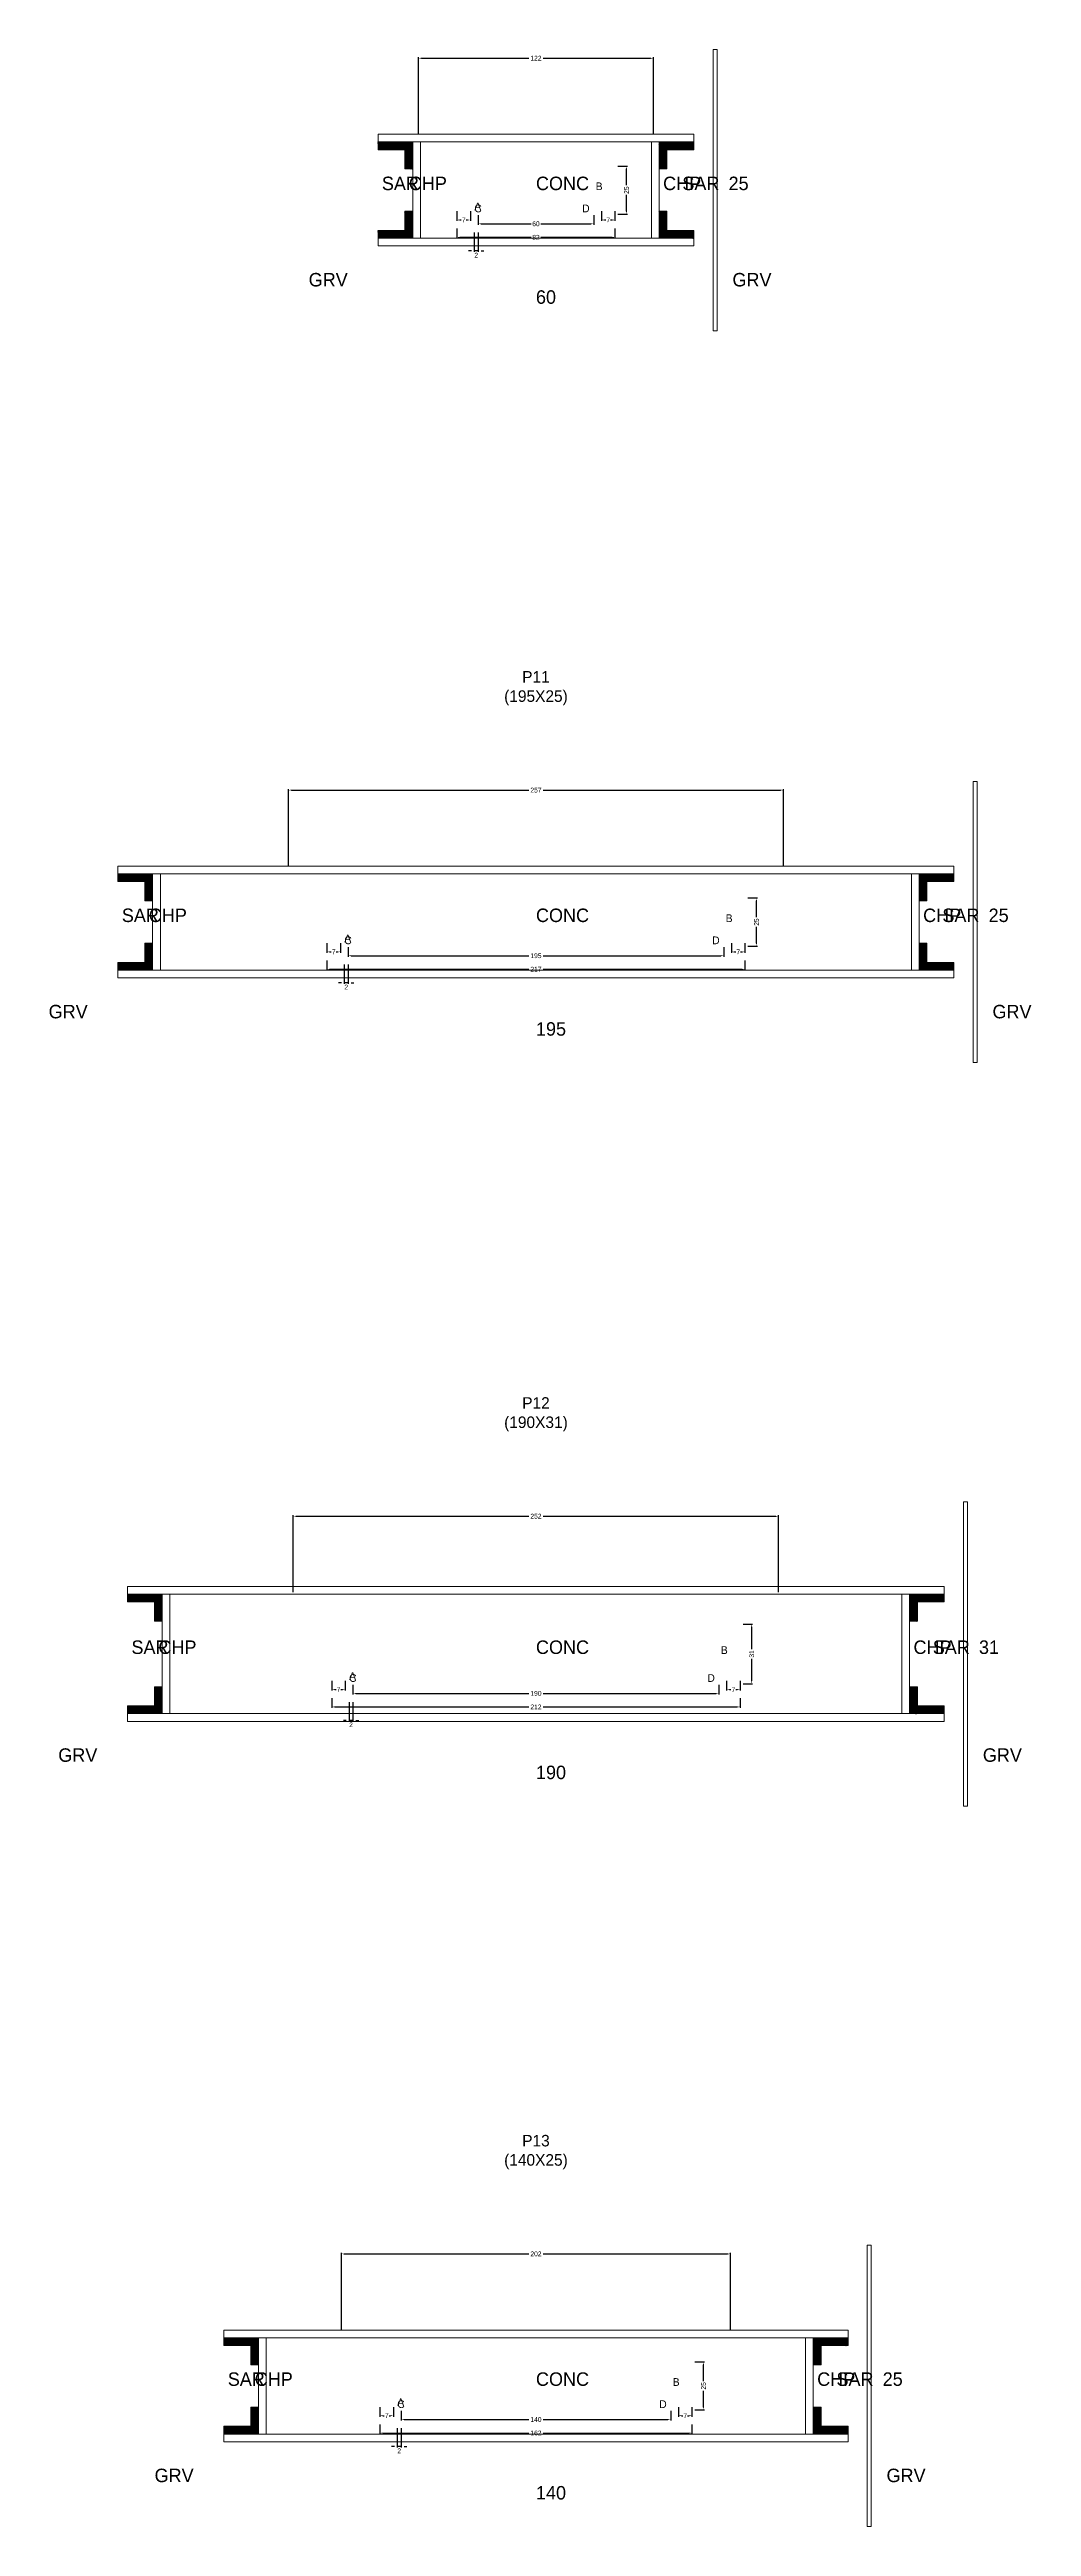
# Model space of a CAD drawing. Header units: centimetres. Extents: x -10500 to 4299, y -38766 to 295.
# Drawn here: x -253 to 257, y -4493 to -3207 of the extents above; entities that cross this region are included whole.
import ezdxf

# ---------------------------------------------------------------- set-up
doc = ezdxf.new("R2010")
doc.units = ezdxf.units.CM
for name, color, linetype in [('COTA', 241, 'Continuous'), ('Hachura', 251, 'Continuous'), ('NOMENCLATURA', 7, 'Continuous'), ('SARRAFO', 251, 'Continuous'), ('Texto Seção', 7, 'Continuous')]:
    doc.layers.add(name, color=color, linetype=linetype)
doc.dimstyles.new('cotax2', dxfattribs={"dimtxt": 2.5, "dimasz": 1.5, "dimexe": 0.5, "dimexo": 0.5, "dimgap": 0.5, "dimtad": 1, "dimcen": 2.5, "dimazin": 3, "dimtfac": 1, "dimtmove": 0, "dimatfit": 3})

# ---------------------------------------------------------------- blocks, each defined once
blk = doc.blocks.new('_CLOSEDFILLED')
at = {"color": 0, "linetype": 'BYBLOCK'}
blk.add_solid([(-1, 0.16), (0, 0), (-1, -0.16)], dxfattribs=at)
blk = doc.blocks.new('*D264')
for p, q in [((-41, -3300), (-41, -3305)), ((-39.5, -3304.5), (-2.5, -3304.5)), ((2.5, -3304.5), (39.5, -3304.5)), ((41, -3300), (41, -3305))]:
    blk.add_line(p, q)
at = {"layer": 'Defpoints'}
for p in [(-41, -3299.5), (-41, -3304.5), (41, -3299.5)]:
    blk.add_point(p, dxfattribs=at)
at = {"layer": 'COTA', "xscale": 1.5, "yscale": 1.5, "rotation": 180}
blk.add_blockref('_CLOSEDFILLED', (-41, -3304.5), dxfattribs=at)
at = {"layer": 'COTA', "xscale": 1.5, "yscale": 1.5}
blk.add_blockref('_CLOSEDFILLED', (41, -3304.5), dxfattribs=at)
at = {"layer": 'COTA', "insert": (0, -3304.5), "char_height": 2.5, "attachment_point": 5}
blk.add_mtext('82', dxfattribs=at)
blk = doc.blocks.new('*D265')
for p, q in [((-30, -3293), (-30, -3298)), ((-28.5, -3297.5), (-2.5, -3297.5)), ((2.5, -3297.5), (28.5, -3297.5)), ((30, -3293), (30, -3298))]:
    blk.add_line(p, q)
at = {"layer": 'Defpoints'}
for p in [(-30, -3292.5), (-30, -3297.5), (30, -3292.5)]:
    blk.add_point(p, dxfattribs=at)
at = {"layer": 'COTA', "xscale": 1.5, "yscale": 1.5, "rotation": 180}
blk.add_blockref('_CLOSEDFILLED', (-30, -3297.5), dxfattribs=at)
at = {"layer": 'COTA', "xscale": 1.5, "yscale": 1.5}
blk.add_blockref('_CLOSEDFILLED', (30, -3297.5), dxfattribs=at)
at = {"layer": 'COTA', "insert": (0, -3297.5), "char_height": 2.5, "attachment_point": 5}
blk.add_mtext('60', dxfattribs=at)
blk = doc.blocks.new('*D266')
for p, q in [((42.5, -3267.5), (47.5, -3267.5)), ((47, -3277.5), (47, -3269)), ((47, -3291), (47, -3282.5)), ((42.5, -3292.5), (47.5, -3292.5))]:
    blk.add_line(p, q)
at = {"layer": 'Defpoints'}
for p in [(42, -3267.5), (42, -3292.5), (47, -3292.5)]:
    blk.add_point(p, dxfattribs=at)
at = {"layer": 'COTA', "xscale": 1.5, "yscale": 1.5}
for p, rotation in [((47, -3267.5), 90), ((47, -3292.5), 270)]:
    blk.add_blockref('_CLOSEDFILLED', p, dxfattribs=dict(at, rotation=rotation))
at = {"layer": 'COTA', "insert": (47, -3280), "char_height": 2.5, "attachment_point": 5, "rotation": 90}
blk.add_mtext('25', dxfattribs=at)
blk = doc.blocks.new('*D267')
for p, q in [((-41, -3291), (-41, -3296)), ((-34, -3291), (-34, -3296)), ((-39.5, -3295.5), (-38.75, -3295.5)), ((-36.25, -3295.5), (-35.5, -3295.5))]:
    blk.add_line(p, q)
at = {"layer": 'Defpoints'}
for p in [(-41, -3290.5), (-34, -3290.5), (-41, -3295.5)]:
    blk.add_point(p, dxfattribs=at)
at = {"layer": 'COTA', "xscale": 1.5, "yscale": 1.5, "rotation": 180}
blk.add_blockref('_CLOSEDFILLED', (-41, -3295.5), dxfattribs=at)
at = {"layer": 'COTA', "xscale": 1.5, "yscale": 1.5}
blk.add_blockref('_CLOSEDFILLED', (-34, -3295.5), dxfattribs=at)
at = {"layer": 'COTA', "insert": (-37.5, -3295.5), "char_height": 2.5, "attachment_point": 5}
blk.add_mtext('7', dxfattribs=at)
blk = doc.blocks.new('*D268')
for p, q in [((34, -3291), (34, -3296)), ((41, -3291), (41, -3296)), ((35.5, -3295.5), (36.25, -3295.5)), ((38.75, -3295.5), (39.5, -3295.5))]:
    blk.add_line(p, q)
at = {"layer": 'Defpoints'}
for p in [(34, -3290.5), (41, -3290.5), (34, -3295.5)]:
    blk.add_point(p, dxfattribs=at)
at = {"layer": 'COTA', "xscale": 1.5, "yscale": 1.5, "rotation": 180}
blk.add_blockref('_CLOSEDFILLED', (34, -3295.5), dxfattribs=at)
at = {"layer": 'COTA', "xscale": 1.5, "yscale": 1.5}
blk.add_blockref('_CLOSEDFILLED', (41, -3295.5), dxfattribs=at)
at = {"layer": 'COTA', "insert": (37.5, -3295.5), "char_height": 2.5, "attachment_point": 5}
blk.add_mtext('7', dxfattribs=at)
blk = doc.blocks.new('*D269')
for p, q in [((-61, -3251), (-61, -3211)), ((-59.5, -3211.5), (-3.75, -3211.5)), ((3.75, -3211.5), (59.5, -3211.5)), ((61, -3251), (61, -3211))]:
    blk.add_line(p, q)
at = {"layer": 'Defpoints'}
for p in [(-61, -3211.5), (-61, -3251.5), (61, -3251.5)]:
    blk.add_point(p, dxfattribs=at)
at = {"layer": 'COTA', "xscale": 1.5, "yscale": 1.5, "rotation": 180}
blk.add_blockref('_CLOSEDFILLED', (-61, -3211.5), dxfattribs=at)
at = {"layer": 'COTA', "xscale": 1.5, "yscale": 1.5}
blk.add_blockref('_CLOSEDFILLED', (61, -3211.5), dxfattribs=at)
at = {"layer": 'COTA', "insert": (0, -3211.5), "char_height": 2.5, "attachment_point": 5}
blk.add_mtext('122', dxfattribs=at)
blk = doc.blocks.new('*D290')
for p, q in [((-108.5, -3680), (-108.5, -3685)), ((-107, -3684.5), (-3.75, -3684.5)), ((3.75, -3684.5), (107, -3684.5)), ((108.5, -3680), (108.5, -3685))]:
    blk.add_line(p, q)
at = {"layer": 'Defpoints'}
for p in [(-108.5, -3679.5), (-108.5, -3684.5), (108.5, -3679.5)]:
    blk.add_point(p, dxfattribs=at)
at = {"layer": 'COTA', "xscale": 1.5, "yscale": 1.5, "rotation": 180}
blk.add_blockref('_CLOSEDFILLED', (-108.5, -3684.5), dxfattribs=at)
at = {"layer": 'COTA', "xscale": 1.5, "yscale": 1.5}
blk.add_blockref('_CLOSEDFILLED', (108.5, -3684.5), dxfattribs=at)
at = {"layer": 'COTA', "insert": (0, -3684.5), "char_height": 2.5, "attachment_point": 5}
blk.add_mtext('217', dxfattribs=at)
blk = doc.blocks.new('*D291')
for p, q in [((-97.5, -3673), (-97.5, -3678)), ((-96, -3677.5), (-3.75, -3677.5)), ((3.75, -3677.5), (96, -3677.5)), ((97.5, -3673), (97.5, -3678))]:
    blk.add_line(p, q)
at = {"layer": 'Defpoints'}
for p in [(-97.5, -3672.5), (-97.5, -3677.5), (97.5, -3672.5)]:
    blk.add_point(p, dxfattribs=at)
at = {"layer": 'COTA', "xscale": 1.5, "yscale": 1.5, "rotation": 180}
blk.add_blockref('_CLOSEDFILLED', (-97.5, -3677.5), dxfattribs=at)
at = {"layer": 'COTA', "xscale": 1.5, "yscale": 1.5}
blk.add_blockref('_CLOSEDFILLED', (97.5, -3677.5), dxfattribs=at)
at = {"layer": 'COTA', "insert": (0, -3677.5), "char_height": 2.5, "attachment_point": 5}
blk.add_mtext('195', dxfattribs=at)
blk = doc.blocks.new('*D292')
for p, q in [((110, -3647.5), (115, -3647.5)), ((114.5, -3657.5), (114.5, -3649)), ((114.5, -3671), (114.5, -3662.5)), ((110, -3672.5), (115, -3672.5))]:
    blk.add_line(p, q)
at = {"layer": 'Defpoints'}
for p in [(109.5, -3647.5), (109.5, -3672.5), (114.5, -3672.5)]:
    blk.add_point(p, dxfattribs=at)
at = {"layer": 'COTA', "xscale": 1.5, "yscale": 1.5}
for p, rotation in [((114.5, -3647.5), 90), ((114.5, -3672.5), 270)]:
    blk.add_blockref('_CLOSEDFILLED', p, dxfattribs=dict(at, rotation=rotation))
at = {"layer": 'COTA', "insert": (114.5, -3660), "char_height": 2.5, "attachment_point": 5, "rotation": 90}
blk.add_mtext('25', dxfattribs=at)
blk = doc.blocks.new('*D293')
for p, q in [((-108.5, -3671), (-108.5, -3676)), ((-107, -3675.5), (-106.25, -3675.5)), ((-103.75, -3675.5), (-103, -3675.5)), ((-101.5, -3671), (-101.5, -3676))]:
    blk.add_line(p, q)
at = {"layer": 'Defpoints'}
for p in [(-108.5, -3670.5), (-108.5, -3675.5), (-101.5, -3670.5)]:
    blk.add_point(p, dxfattribs=at)
at = {"layer": 'COTA', "xscale": 1.5, "yscale": 1.5, "rotation": 180}
blk.add_blockref('_CLOSEDFILLED', (-108.5, -3675.5), dxfattribs=at)
at = {"layer": 'COTA', "xscale": 1.5, "yscale": 1.5}
blk.add_blockref('_CLOSEDFILLED', (-101.5, -3675.5), dxfattribs=at)
at = {"layer": 'COTA', "insert": (-105, -3675.5), "char_height": 2.5, "attachment_point": 5}
blk.add_mtext('7', dxfattribs=at)
blk = doc.blocks.new('*D294')
for p, q in [((101.5, -3671), (101.5, -3676)), ((103, -3675.5), (103.75, -3675.5)), ((106.25, -3675.5), (107, -3675.5)), ((108.5, -3671), (108.5, -3676))]:
    blk.add_line(p, q)
at = {"layer": 'Defpoints'}
for p in [(101.5, -3670.5), (101.5, -3675.5), (108.5, -3670.5)]:
    blk.add_point(p, dxfattribs=at)
at = {"layer": 'COTA', "xscale": 1.5, "yscale": 1.5, "rotation": 180}
blk.add_blockref('_CLOSEDFILLED', (101.5, -3675.5), dxfattribs=at)
at = {"layer": 'COTA', "xscale": 1.5, "yscale": 1.5}
blk.add_blockref('_CLOSEDFILLED', (108.5, -3675.5), dxfattribs=at)
at = {"layer": 'COTA', "insert": (105, -3675.5), "char_height": 2.5, "attachment_point": 5}
blk.add_mtext('7', dxfattribs=at)
blk = doc.blocks.new('*D295')
for p, q in [((-128.5, -3631), (-128.5, -3591)), ((-127, -3591.5), (-3.75, -3591.5)), ((3.75, -3591.5), (127, -3591.5)), ((128.5, -3631), (128.5, -3591))]:
    blk.add_line(p, q)
at = {"layer": 'Defpoints'}
for p in [(-128.5, -3591.5), (-128.5, -3631.5), (128.5, -3631.5)]:
    blk.add_point(p, dxfattribs=at)
at = {"layer": 'COTA', "xscale": 1.5, "yscale": 1.5, "rotation": 180}
blk.add_blockref('_CLOSEDFILLED', (-128.5, -3591.5), dxfattribs=at)
at = {"layer": 'COTA', "xscale": 1.5, "yscale": 1.5}
blk.add_blockref('_CLOSEDFILLED', (128.5, -3591.5), dxfattribs=at)
at = {"layer": 'COTA', "insert": (0, -3591.5), "char_height": 2.5, "attachment_point": 5}
blk.add_mtext('257', dxfattribs=at)
blk = doc.blocks.new('*D324')
for p, q in [((-106, -4063), (-106, -4068)), ((106, -4063), (106, -4068)), ((-104.5, -4067.5), (-3.75, -4067.5)), ((3.75, -4067.5), (104.5, -4067.5))]:
    blk.add_line(p, q)
at = {"layer": 'Defpoints'}
for p in [(-106, -4062.5), (106, -4062.5), (-106, -4067.5)]:
    blk.add_point(p, dxfattribs=at)
at = {"layer": 'COTA', "xscale": 1.5, "yscale": 1.5, "rotation": 180}
blk.add_blockref('_CLOSEDFILLED', (-106, -4067.5), dxfattribs=at)
at = {"layer": 'COTA', "xscale": 1.5, "yscale": 1.5}
blk.add_blockref('_CLOSEDFILLED', (106, -4067.5), dxfattribs=at)
at = {"layer": 'COTA', "insert": (0, -4067.5), "char_height": 2.5, "attachment_point": 5}
blk.add_mtext('212', dxfattribs=at)
blk = doc.blocks.new('*D325')
for p, q in [((-95, -4056), (-95, -4061)), ((-93.5, -4060.5), (-3.75, -4060.5)), ((3.75, -4060.5), (93.5, -4060.5)), ((95, -4056), (95, -4061))]:
    blk.add_line(p, q)
at = {"layer": 'Defpoints'}
for p in [(-95, -4055.5), (-95, -4060.5), (95, -4055.5)]:
    blk.add_point(p, dxfattribs=at)
at = {"layer": 'COTA', "xscale": 1.5, "yscale": 1.5, "rotation": 180}
blk.add_blockref('_CLOSEDFILLED', (-95, -4060.5), dxfattribs=at)
at = {"layer": 'COTA', "xscale": 1.5, "yscale": 1.5}
blk.add_blockref('_CLOSEDFILLED', (95, -4060.5), dxfattribs=at)
at = {"layer": 'COTA', "insert": (0, -4060.5), "char_height": 2.5, "attachment_point": 5}
blk.add_mtext('190', dxfattribs=at)
blk = doc.blocks.new('*D326')
for p, q in [((107.5, -4024.5), (112.5, -4024.5)), ((112, -4037.5), (112, -4026)), ((112, -4054), (112, -4042.5)), ((107.5, -4055.5), (112.5, -4055.5))]:
    blk.add_line(p, q)
at = {"layer": 'Defpoints'}
for p in [(107, -4024.5), (107, -4055.5), (112, -4055.5)]:
    blk.add_point(p, dxfattribs=at)
at = {"layer": 'COTA', "xscale": 1.5, "yscale": 1.5}
for p, rotation in [((112, -4024.5), 90), ((112, -4055.5), 270)]:
    blk.add_blockref('_CLOSEDFILLED', p, dxfattribs=dict(at, rotation=rotation))
at = {"layer": 'COTA', "insert": (112, -4040), "char_height": 2.5, "attachment_point": 5, "rotation": 90}
blk.add_mtext('31', dxfattribs=at)
blk = doc.blocks.new('*D327')
for p, q in [((-106, -4054), (-106, -4059)), ((-104.5, -4058.5), (-103.75, -4058.5)), ((-101.25, -4058.5), (-100.5, -4058.5)), ((-99, -4054), (-99, -4059))]:
    blk.add_line(p, q)
at = {"layer": 'Defpoints'}
for p in [(-106, -4053.5), (-106, -4058.5), (-99, -4053.5)]:
    blk.add_point(p, dxfattribs=at)
at = {"layer": 'COTA', "xscale": 1.5, "yscale": 1.5, "rotation": 180}
blk.add_blockref('_CLOSEDFILLED', (-106, -4058.5), dxfattribs=at)
at = {"layer": 'COTA', "xscale": 1.5, "yscale": 1.5}
blk.add_blockref('_CLOSEDFILLED', (-99, -4058.5), dxfattribs=at)
at = {"layer": 'COTA', "insert": (-102.5, -4058.5), "char_height": 2.5, "attachment_point": 5}
blk.add_mtext('7', dxfattribs=at)
blk = doc.blocks.new('*D328')
for p, q in [((99, -4054), (99, -4059)), ((100.5, -4058.5), (101.25, -4058.5)), ((103.75, -4058.5), (104.5, -4058.5)), ((106, -4054), (106, -4059))]:
    blk.add_line(p, q)
at = {"layer": 'Defpoints'}
for p in [(99, -4053.5), (99, -4058.5), (106, -4053.5)]:
    blk.add_point(p, dxfattribs=at)
at = {"layer": 'COTA', "xscale": 1.5, "yscale": 1.5, "rotation": 180}
blk.add_blockref('_CLOSEDFILLED', (99, -4058.5), dxfattribs=at)
at = {"layer": 'COTA', "xscale": 1.5, "yscale": 1.5}
blk.add_blockref('_CLOSEDFILLED', (106, -4058.5), dxfattribs=at)
at = {"layer": 'COTA', "insert": (102.5, -4058.5), "char_height": 2.5, "attachment_point": 5}
blk.add_mtext('7', dxfattribs=at)
blk = doc.blocks.new('*D329')
for p, q in [((-126, -4008), (-126, -3968)), ((-124.5, -3968.5), (-3.75, -3968.5)), ((3.75, -3968.5), (124.5, -3968.5)), ((126, -4008), (126, -3968))]:
    blk.add_line(p, q)
at = {"layer": 'Defpoints'}
for p in [(-126, -3968.5), (-126, -4008.5), (126, -4008.5)]:
    blk.add_point(p, dxfattribs=at)
at = {"layer": 'COTA', "xscale": 1.5, "yscale": 1.5, "rotation": 180}
blk.add_blockref('_CLOSEDFILLED', (-126, -3968.5), dxfattribs=at)
at = {"layer": 'COTA', "xscale": 1.5, "yscale": 1.5}
blk.add_blockref('_CLOSEDFILLED', (126, -3968.5), dxfattribs=at)
at = {"layer": 'COTA', "insert": (0, -3968.5), "char_height": 2.5, "attachment_point": 5}
blk.add_mtext('252', dxfattribs=at)
blk = doc.blocks.new('*D358')
for p, q in [((-81, -4440), (-81, -4445)), ((-79.5, -4444.5), (-3.75, -4444.5)), ((3.75, -4444.5), (79.5, -4444.5)), ((81, -4440), (81, -4445))]:
    blk.add_line(p, q)
at = {"layer": 'Defpoints'}
for p in [(-81, -4439.5), (-81, -4444.5), (81, -4439.5)]:
    blk.add_point(p, dxfattribs=at)
at = {"layer": 'COTA', "xscale": 1.5, "yscale": 1.5, "rotation": 180}
blk.add_blockref('_CLOSEDFILLED', (-81, -4444.5), dxfattribs=at)
at = {"layer": 'COTA', "xscale": 1.5, "yscale": 1.5}
blk.add_blockref('_CLOSEDFILLED', (81, -4444.5), dxfattribs=at)
at = {"layer": 'COTA', "insert": (0, -4444.5), "char_height": 2.5, "attachment_point": 5}
blk.add_mtext('162', dxfattribs=at)
blk = doc.blocks.new('*D359')
for p, q in [((-70, -4433), (-70, -4438)), ((70, -4433), (70, -4438)), ((-68.5, -4437.5), (-3.75, -4437.5)), ((3.75, -4437.5), (68.5, -4437.5))]:
    blk.add_line(p, q)
at = {"layer": 'Defpoints'}
for p in [(-70, -4432.5), (70, -4432.5), (-70, -4437.5)]:
    blk.add_point(p, dxfattribs=at)
at = {"layer": 'COTA', "xscale": 1.5, "yscale": 1.5, "rotation": 180}
blk.add_blockref('_CLOSEDFILLED', (-70, -4437.5), dxfattribs=at)
at = {"layer": 'COTA', "xscale": 1.5, "yscale": 1.5}
blk.add_blockref('_CLOSEDFILLED', (70, -4437.5), dxfattribs=at)
at = {"layer": 'COTA', "insert": (0, -4437.5), "char_height": 2.5, "attachment_point": 5}
blk.add_mtext('140', dxfattribs=at)
blk = doc.blocks.new('*D360')
for p, q in [((82.5, -4407.5), (87.5, -4407.5)), ((87, -4417.5), (87, -4409)), ((87, -4431), (87, -4422.5)), ((82.5, -4432.5), (87.5, -4432.5))]:
    blk.add_line(p, q)
at = {"layer": 'Defpoints'}
for p in [(82, -4407.5), (82, -4432.5), (87, -4432.5)]:
    blk.add_point(p, dxfattribs=at)
at = {"layer": 'COTA', "xscale": 1.5, "yscale": 1.5}
for p, rotation in [((87, -4407.5), 90), ((87, -4432.5), 270)]:
    blk.add_blockref('_CLOSEDFILLED', p, dxfattribs=dict(at, rotation=rotation))
at = {"layer": 'COTA', "insert": (87, -4420), "char_height": 2.5, "attachment_point": 5, "rotation": 90}
blk.add_mtext('25', dxfattribs=at)
blk = doc.blocks.new('*D361')
for p, q in [((-81, -4431), (-81, -4436)), ((-79.5, -4435.5), (-78.75, -4435.5)), ((-76.25, -4435.5), (-75.5, -4435.5)), ((-74, -4431), (-74, -4436))]:
    blk.add_line(p, q)
at = {"layer": 'Defpoints'}
for p in [(-81, -4430.5), (-81, -4435.5), (-74, -4430.5)]:
    blk.add_point(p, dxfattribs=at)
at = {"layer": 'COTA', "xscale": 1.5, "yscale": 1.5, "rotation": 180}
blk.add_blockref('_CLOSEDFILLED', (-81, -4435.5), dxfattribs=at)
at = {"layer": 'COTA', "xscale": 1.5, "yscale": 1.5}
blk.add_blockref('_CLOSEDFILLED', (-74, -4435.5), dxfattribs=at)
at = {"layer": 'COTA', "insert": (-77.5, -4435.5), "char_height": 2.5, "attachment_point": 5}
blk.add_mtext('7', dxfattribs=at)
blk = doc.blocks.new('*D362')
for p, q in [((74, -4431), (74, -4436)), ((75.5, -4435.5), (76.25, -4435.5)), ((78.75, -4435.5), (79.5, -4435.5)), ((81, -4431), (81, -4436))]:
    blk.add_line(p, q)
at = {"layer": 'Defpoints'}
for p in [(74, -4430.5), (74, -4435.5), (81, -4430.5)]:
    blk.add_point(p, dxfattribs=at)
at = {"layer": 'COTA', "xscale": 1.5, "yscale": 1.5, "rotation": 180}
blk.add_blockref('_CLOSEDFILLED', (74, -4435.5), dxfattribs=at)
at = {"layer": 'COTA', "xscale": 1.5, "yscale": 1.5}
blk.add_blockref('_CLOSEDFILLED', (81, -4435.5), dxfattribs=at)
at = {"layer": 'COTA', "insert": (77.5, -4435.5), "char_height": 2.5, "attachment_point": 5}
blk.add_mtext('7', dxfattribs=at)
blk = doc.blocks.new('*D363')
for p, q in [((-101, -4391), (-101, -4351)), ((-99.5, -4351.5), (-3.75, -4351.5)), ((3.75, -4351.5), (99.5, -4351.5)), ((101, -4391), (101, -4351))]:
    blk.add_line(p, q)
at = {"layer": 'Defpoints'}
for p in [(-101, -4351.5), (-101, -4391.5), (101, -4391.5)]:
    blk.add_point(p, dxfattribs=at)
at = {"layer": 'COTA', "xscale": 1.5, "yscale": 1.5, "rotation": 180}
blk.add_blockref('_CLOSEDFILLED', (-101, -4351.5), dxfattribs=at)
at = {"layer": 'COTA', "xscale": 1.5, "yscale": 1.5}
blk.add_blockref('_CLOSEDFILLED', (101, -4351.5), dxfattribs=at)
at = {"layer": 'COTA', "insert": (0, -4351.5), "char_height": 2.5, "attachment_point": 5}
blk.add_mtext('202', dxfattribs=at)

msp = doc.modelspace()

# ---------------------------------------------------------------- hatches: boundary and pattern name
at = {"layer": 'SARRAFO'}
h = msp.add_hatch(dxfattribs=at)
h.set_pattern_fill('SOLID', scale=2)
h.paths.add_polyline_path([(-82, -3259), (-68, -3259), (-68, -3255), (-82, -3255)])
h = msp.add_hatch(dxfattribs=at)
h.set_pattern_fill('SOLID', scale=2)
h.paths.add_polyline_path([(-68, -3269), (-64, -3269), (-64, -3255), (-68, -3255)])
h = msp.add_hatch(dxfattribs=at)
h.set_pattern_fill('SOLID', scale=2)
h.paths.add_polyline_path([(64, -3269), (68, -3269), (68, -3255), (64, -3255)])
h = msp.add_hatch(dxfattribs=at)
h.set_pattern_fill('SOLID', scale=2)
h.paths.add_polyline_path([(68, -3259), (82, -3259), (82, -3255), (68, -3255)])
h = msp.add_hatch(dxfattribs=at)
h.set_pattern_fill('SOLID', scale=2)
h.paths.add_polyline_path([(-68, -3305), (-64, -3305), (-64, -3291), (-68, -3291)])
h = msp.add_hatch(dxfattribs=at)
h.set_pattern_fill('SOLID', scale=2)
h.paths.add_polyline_path([(64, -3305), (68, -3305), (68, -3291), (64, -3291)])
h = msp.add_hatch(dxfattribs=at)
h.set_pattern_fill('SOLID', scale=2)
h.paths.add_polyline_path([(-82, -3305), (-68, -3305), (-68, -3301), (-82, -3301)])
h = msp.add_hatch(dxfattribs=at)
h.set_pattern_fill('SOLID', scale=2)
h.paths.add_polyline_path([(68, -3305), (82, -3305), (82, -3301), (68, -3301)])
h = msp.add_hatch(dxfattribs=at)
h.set_pattern_fill('SOLID', scale=2)
h.paths.add_polyline_path([(-217, -3639), (-203, -3639), (-203, -3635), (-217, -3635)])
h = msp.add_hatch(dxfattribs=at)
h.set_pattern_fill('SOLID', scale=2)
h.paths.add_polyline_path([(-203, -3649), (-199, -3649), (-199, -3635), (-203, -3635)])
h = msp.add_hatch(dxfattribs=at)
h.set_pattern_fill('SOLID', scale=2)
h.paths.add_polyline_path([(199, -3649), (203, -3649), (203, -3635), (199, -3635)])
h = msp.add_hatch(dxfattribs=at)
h.set_pattern_fill('SOLID', scale=2)
h.paths.add_polyline_path([(203, -3639), (217, -3639), (217, -3635), (203, -3635)])
h = msp.add_hatch(dxfattribs=at)
h.set_pattern_fill('SOLID', scale=2)
h.paths.add_polyline_path([(-203, -3685), (-199, -3685), (-199, -3671), (-203, -3671)])
h = msp.add_hatch(dxfattribs=at)
h.set_pattern_fill('SOLID', scale=2)
h.paths.add_polyline_path([(199, -3685), (203, -3685), (203, -3671), (199, -3671)])
h = msp.add_hatch(dxfattribs=at)
h.set_pattern_fill('SOLID', scale=2)
h.paths.add_polyline_path([(-217, -3685), (-203, -3685), (-203, -3681), (-217, -3681)])
h = msp.add_hatch(dxfattribs=at)
h.set_pattern_fill('SOLID', scale=2)
h.paths.add_polyline_path([(203, -3685), (217, -3685), (217, -3681), (203, -3681)])
h = msp.add_hatch(dxfattribs=at)
h.set_pattern_fill('SOLID', scale=2)
h.paths.add_polyline_path([(-212, -4013), (-198, -4013), (-198, -4009), (-212, -4009)])
h = msp.add_hatch(dxfattribs=at)
h.set_pattern_fill('SOLID', scale=2)
h.paths.add_polyline_path([(-198, -4023), (-194, -4023), (-194, -4009), (-198, -4009)])
h = msp.add_hatch(dxfattribs=at)
h.set_pattern_fill('SOLID', scale=2)
h.paths.add_polyline_path([(194, -4023), (198, -4023), (198, -4009), (194, -4009)])
h = msp.add_hatch(dxfattribs=at)
h.set_pattern_fill('SOLID', scale=2)
h.paths.add_polyline_path([(198, -4013), (212, -4013), (212, -4009), (198, -4009)])
h = msp.add_hatch(dxfattribs=at)
h.set_pattern_fill('SOLID', scale=2)
h.paths.add_polyline_path([(-198, -4071), (-194, -4071), (-194, -4057), (-198, -4057)])
h = msp.add_hatch(dxfattribs=at)
h.set_pattern_fill('SOLID', scale=2)
h.paths.add_polyline_path([(194, -4071), (198, -4071), (198, -4057), (194, -4057)])
h = msp.add_hatch(dxfattribs=at)
h.set_pattern_fill('SOLID', scale=2)
h.paths.add_polyline_path([(-212, -4071), (-198, -4071), (-198, -4067), (-212, -4067)])
h = msp.add_hatch(dxfattribs=at)
h.set_pattern_fill('SOLID', scale=2)
h.paths.add_polyline_path([(198, -4071), (212, -4071), (212, -4067), (198, -4067)])
h = msp.add_hatch(dxfattribs=at)
h.set_pattern_fill('SOLID', scale=2)
h.paths.add_polyline_path([(-162, -4399), (-148, -4399), (-148, -4395), (-162, -4395)])
h = msp.add_hatch(dxfattribs=at)
h.set_pattern_fill('SOLID', scale=2)
h.paths.add_polyline_path([(-148, -4409), (-144, -4409), (-144, -4395), (-148, -4395)])
h = msp.add_hatch(dxfattribs=at)
h.set_pattern_fill('SOLID', scale=2)
h.paths.add_polyline_path([(144, -4409), (148, -4409), (148, -4395), (144, -4395)])
h = msp.add_hatch(dxfattribs=at)
h.set_pattern_fill('SOLID', scale=2)
h.paths.add_polyline_path([(148, -4399), (162, -4399), (162, -4395), (148, -4395)])
h = msp.add_hatch(dxfattribs=at)
h.set_pattern_fill('SOLID', scale=2)
h.paths.add_polyline_path([(-148, -4445), (-144, -4445), (-144, -4431), (-148, -4431)])
h = msp.add_hatch(dxfattribs=at)
h.set_pattern_fill('SOLID', scale=2)
h.paths.add_polyline_path([(144, -4445), (148, -4445), (148, -4431), (144, -4431)])
h = msp.add_hatch(dxfattribs=at)
h.set_pattern_fill('SOLID', scale=2)
h.paths.add_polyline_path([(-162, -4445), (-148, -4445), (-148, -4441), (-162, -4441)])
h = msp.add_hatch(dxfattribs=at)
h.set_pattern_fill('SOLID', scale=2)
h.paths.add_polyline_path([(148, -4445), (162, -4445), (162, -4441), (148, -4441)])

# ---------------------------------------------------------------- linework, layer by layer
at = {"layer": 'Hachura', "lineweight": 13}
for points in [[(92, -3353), (94, -3353), (94, -3207), (92, -3207)], [(227, -3733), (229, -3733), (229, -3587), (227, -3587)], [(222, -4119), (224, -4119), (224, -3961), (222, -3961)], [(172, -4493), (174, -4493), (174, -4347), (172, -4347)]]:
    msp.add_lwpolyline(points, close=True, dxfattribs=at)
at = {"layer": 'Hachura', "lineweight": 18}
for points in [[(-82, -3255), (82, -3255), (82, -3251), (-82, -3251)], [(-64, -3305), (-60, -3305), (-60, -3255), (-64, -3255)], [(60, -3305), (64, -3305), (64, -3255), (60, -3255)], [(-82, -3309), (82, -3309), (82, -3305), (-82, -3305)], [(-217, -3635), (217, -3635), (217, -3631), (-217, -3631)], [(-199, -3685), (-195, -3685), (-195, -3635), (-199, -3635)], [(195, -3685), (199, -3685), (199, -3635), (195, -3635)], [(-217, -3689), (217, -3689), (217, -3685), (-217, -3685)], [(-212, -4009), (212, -4009), (212, -4005), (-212, -4005)], [(-194, -4071), (-190, -4071), (-190, -4009), (-194, -4009)], [(190, -4071), (194, -4071), (194, -4009), (190, -4009)], [(-212, -4075), (212, -4075), (212, -4071), (-212, -4071)], [(-162, -4395), (162, -4395), (162, -4391), (-162, -4391)], [(-144, -4445), (-140, -4445), (-140, -4395), (-144, -4395)], [(140, -4445), (144, -4445), (144, -4395), (140, -4395)], [(-162, -4449), (162, -4449), (162, -4445), (-162, -4445)]]:
    msp.add_lwpolyline(points, close=True, dxfattribs=at)
at = {"layer": 'SARRAFO', "lineweight": 13}
for points in [[(-82, -3259), (-68, -3259), (-68, -3255), (-82, -3255)], [(-68, -3269), (-64, -3269), (-64, -3255), (-68, -3255)], [(64, -3269), (68, -3269), (68, -3255), (64, -3255)], [(68, -3259), (82, -3259), (82, -3255), (68, -3255)], [(-68, -3305), (-64, -3305), (-64, -3291), (-68, -3291)], [(64, -3305), (68, -3305), (68, -3291), (64, -3291)], [(-82, -3305), (-68, -3305), (-68, -3301), (-82, -3301)], [(68, -3305), (82, -3305), (82, -3301), (68, -3301)], [(-217, -3639), (-203, -3639), (-203, -3635), (-217, -3635)], [(-203, -3649), (-199, -3649), (-199, -3635), (-203, -3635)], [(199, -3649), (203, -3649), (203, -3635), (199, -3635)], [(203, -3639), (217, -3639), (217, -3635), (203, -3635)], [(-203, -3685), (-199, -3685), (-199, -3671), (-203, -3671)], [(199, -3685), (203, -3685), (203, -3671), (199, -3671)], [(-217, -3685), (-203, -3685), (-203, -3681), (-217, -3681)], [(203, -3685), (217, -3685), (217, -3681), (203, -3681)], [(-212, -4013), (-198, -4013), (-198, -4009), (-212, -4009)], [(-198, -4023), (-194, -4023), (-194, -4009), (-198, -4009)], [(194, -4023), (198, -4023), (198, -4009), (194, -4009)], [(198, -4013), (212, -4013), (212, -4009), (198, -4009)], [(-198, -4071), (-194, -4071), (-194, -4057), (-198, -4057)], [(194, -4071), (198, -4071), (198, -4057), (194, -4057)], [(-212, -4071), (-198, -4071), (-198, -4067), (-212, -4067)], [(198, -4071), (212, -4071), (212, -4067), (198, -4067)], [(-162, -4399), (-148, -4399), (-148, -4395), (-162, -4395)], [(-148, -4409), (-144, -4409), (-144, -4395), (-148, -4395)], [(144, -4409), (148, -4409), (148, -4395), (144, -4395)], [(148, -4399), (162, -4399), (162, -4395), (148, -4395)], [(-148, -4445), (-144, -4445), (-144, -4431), (-148, -4431)], [(144, -4445), (148, -4445), (148, -4431), (144, -4431)], [(-162, -4445), (-148, -4445), (-148, -4441), (-162, -4441)], [(148, -4445), (162, -4445), (162, -4441), (148, -4441)]]:
    msp.add_lwpolyline(points, close=True, dxfattribs=at)

# ---------------------------------------------------------------- texts
at = {"layer": 'NOMENCLATURA'}
for s, p in [('B', (31, -3280)), ('A', (-32, -3290.5)), ('C', (-32, -3291.5)), ('D', (24, -3291.5)), ('B', (98.5, -3660)), ('A', (-99.5, -3670.5)), ('C', (-99.5, -3671.5)), ('D', (91.5, -3671.5)), ('B', (96, -4040)), ('A', (-97, -4053.5)), ('C', (-97, -4054.5)), ('D', (89, -4054.5)), ('B', (71, -4420)), ('A', (-72, -4430.5)), ('C', (-72, -4431.5)), ('D', (64, -4431.5))]:
    msp.add_text(s, height=4, dxfattribs=at).set_placement(p)
at = {"layer": 'NOMENCLATURA', "char_height": 6, "attachment_point": 8}
for s, insert in [('P11\\P(195X25)', (0, -3547.5)), ('P12\\P(190X31)', (0, -3924.5)), ('P13\\P(140X25)', (0, -4307.5))]:
    msp.add_mtext(s, dxfattribs=dict(at, insert=insert))
at = {"layer": 'Texto Seção'}
for s, p in [('SAR', (-80, -3280)), ('CHP', (-66, -3280)), ('CONC', (0, -3280)), ('CHP', (66, -3280)), ('SAR', (76, -3280)), ('25', (100, -3280)), ('GRV', (-118, -3330)), ('GRV', (102, -3330)), ('60', (0, -3339)), ('SAR', (-215, -3660)), ('CHP', (-201, -3660)), ('CONC', (0, -3660)), ('CHP', (201, -3660)), ('SAR', (211, -3660)), ('25', (235, -3660)), ('GRV', (-253, -3710)), ('GRV', (237, -3710)), ('195', (0, -3719)), ('SAR', (-210, -4040)), ('CHP', (-196, -4040)), ('CONC', (0, -4040)), ('CHP', (196, -4040)), ('SAR', (206, -4040)), ('31', (230, -4040)), ('GRV', (-248, -4096)), ('GRV', (232, -4096)), ('190', (0, -4105)), ('SAR', (-160, -4420)), ('CHP', (-146, -4420)), ('CONC', (0, -4420)), ('CHP', (146, -4420)), ('SAR', (156, -4420)), ('25', (180, -4420)), ('GRV', (-198, -4470)), ('140', (0, -4479)), ('GRV', (182, -4470))]:
    msp.add_text(s, height=7, dxfattribs=at).set_placement(p)

# ---------------------------------------------------------------- dimensions: what is measured, and where the dimension line sits
at = {"layer": 'COTA'}
for base, p1, p2, picture, middle in [((-61, -3211.5), (-61, -3251.5), (61, -3251.5), '*D269', (0, -3211.5)), ((-41, -3295.5), (-41, -3290.5), (-34, -3290.5), '*D267', (-37.5, -3295.5)), ((34, -3295.5), (34, -3290.5), (41, -3290.5), '*D268', (37.5, -3295.5)), ((-41, -3304.5), (-41, -3299.5), (41, -3299.5), '*D264', (0, -3304.5)), ((-30, -3297.5), (-30, -3292.5), (30, -3292.5), '*D265', (0, -3297.5)), ((-128.5, -3591.5), (-128.5, -3631.5), (128.5, -3631.5), '*D295', (0, -3591.5)), ((-108.5, -3675.5), (-108.5, -3670.5), (-101.5, -3670.5), '*D293', (-105, -3675.5)), ((-97.5, -3677.5), (-97.5, -3672.5), (97.5, -3672.5), '*D291', (0, -3677.5)), ((101.5, -3675.5), (101.5, -3670.5), (108.5, -3670.5), '*D294', (105, -3675.5)), ((-108.5, -3684.5), (-108.5, -3679.5), (108.5, -3679.5), '*D290', (0, -3684.5)), ((-126, -3968.5), (-126, -4008.5), (126, -4008.5), '*D329', (0, -3968.5)), ((-106, -4058.5), (-106, -4053.5), (-99, -4053.5), '*D327', (-102.5, -4058.5)), ((-106, -4067.5), (-106, -4062.5), (106, -4062.5), '*D324', (0, -4067.5)), ((-95, -4060.5), (-95, -4055.5), (95, -4055.5), '*D325', (0, -4060.5)), ((99, -4058.5), (99, -4053.5), (106, -4053.5), '*D328', (102.5, -4058.5)), ((-101, -4351.5), (-101, -4391.5), (101, -4391.5), '*D363', (0, -4351.5)), ((-81, -4435.5), (-81, -4430.5), (-74, -4430.5), '*D361', (-77.5, -4435.5)), ((-70, -4437.5), (-70, -4432.5), (70, -4432.5), '*D359', (0, -4437.5)), ((74, -4435.5), (74, -4430.5), (81, -4430.5), '*D362', (77.5, -4435.5)), ((-81, -4444.5), (-81, -4439.5), (81, -4439.5), '*D358', (0, -4444.5))]:
    dim = msp.add_linear_dim(base=base, p1=p1, p2=p2, dimstyle='cotax2', dxfattribs=at)
    dim.commit()
    dim.dimension.update_dxf_attribs({"geometry": picture, "text_midpoint": middle})
for base, p1, p2, picture, middle in [((47, -3292.5), (42, -3292.5), (42, -3267.5), '*D266', (47, -3280)), ((114.5, -3672.5), (109.5, -3672.5), (109.5, -3647.5), '*D292', (114.5, -3660)), ((112, -4055.5), (107, -4055.5), (107, -4024.5), '*D326', (112, -4040)), ((87, -4432.5), (82, -4432.5), (82, -4407.5), '*D360', (87, -4420))]:
    dim = msp.add_linear_dim(base=base, p1=p1, p2=p2, angle=90, dimstyle='cotax2', dxfattribs=at)
    dim.commit()
    dim.dimension.update_dxf_attribs({"geometry": picture, "text_midpoint": middle})
for base, p1, p2 in [((-30, -3311.5), (-30, -3301.5), (-32, -3301.5)), ((-97.5, -3691.5), (-97.5, -3681.5), (-99.5, -3681.5)), ((-95, -4074.5), (-95, -4064.5), (-97, -4064.5)), ((-70, -4451.5), (-70, -4441.5), (-72, -4441.5))]:
    msp.add_linear_dim(base=base, p1=p1, p2=p2, dimstyle='cotax2', dxfattribs=at).render()

doc.saveas('drawing.dxf')
